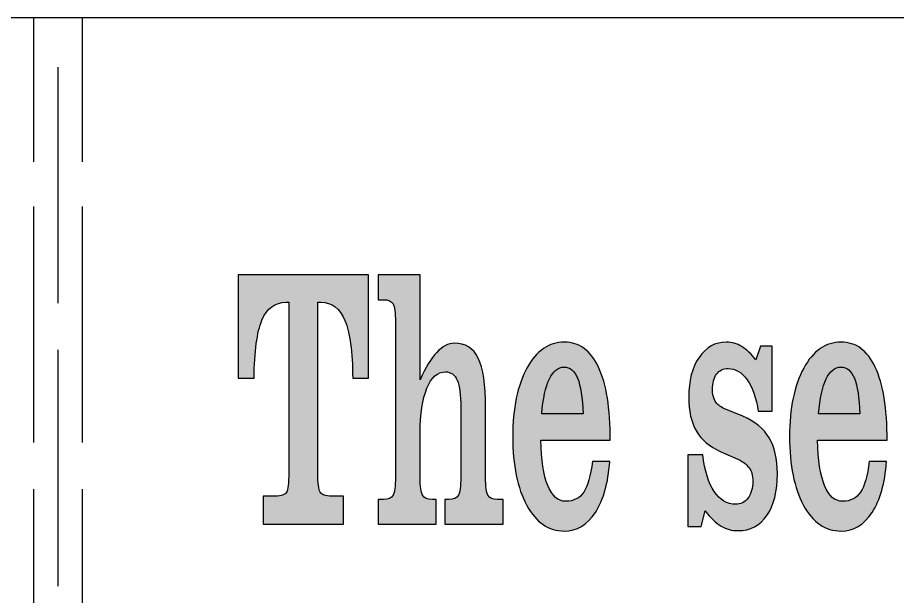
# Model space of a CAD drawing. Extents: x -236 to 261, y -182 to 182.
# Drawn here: x -34.3 to 40, y 132.7 to 181.6 of the extents above; entities that cross this region are included whole.
import ezdxf

# ---------------------------------------------------------------- set-up
doc = ezdxf.new("R2010")
doc.units = 0
doc.header["$MEASUREMENT"] = 0
doc.layers.add('CALQUE_PAR_D_FAUT', color=7, linetype='CONTINUOUS')

msp = doc.modelspace()

# ---------------------------------------------------------------- hatches: boundary and pattern name
at = {"layer": 'CALQUE_PAR_D_FAUT'}
h = msp.add_hatch(color=250, dxfattribs=at)
edge = h.paths.add_edge_path()
edge.add_spline(control_points=[(-11.4252, 157.5065), (-11.4252, 157.5065), (-11.6546, 157.5065), (-11.6546, 157.5065), (-12.5865, 157.5065), (-13.2658, 157.0039), (-13.6896, 155.9988), (-14.1135, 154.9884), (-14.3341, 153.3551), (-14.3515, 151.0989), (-14.3515, 151.0989), (-15.6928, 151.0989), (-15.6928, 151.0989), (-15.6928, 151.0989), (-15.6928, 159.8308), (-15.6928, 159.8308), (-15.6928, 159.8308), (-4.6843, 159.8308), (-4.6843, 159.8308), (-4.6843, 159.8308), (-4.6843, 151.0989), (-4.6843, 151.0989), (-4.6843, 151.0989), (-6.0255, 151.0989), (-6.0255, 151.0989), (-6.0371, 153.3289), (-6.2548, 154.9518), (-6.6816, 155.9726), (-7.1054, 156.9934), (-7.7847, 157.5065), (-8.7137, 157.5065), (-8.7137, 157.5065), (-8.9692, 157.5065), (-8.9692, 157.5065), (-8.9692, 157.5065), (-8.9692, 143.0894), (-8.9692, 143.0894), (-8.9692, 142.2413), (-8.9053, 141.7021), (-8.7776, 141.477), (-8.6498, 141.2519), (-8.3247, 141.1419), (-7.8051, 141.1419), (-7.8051, 141.1419), (-6.8093, 141.1419), (-6.8093, 141.1419), (-6.8093, 141.1419), (-6.8093, 138.7548), (-6.8093, 138.7548), (-6.8093, 138.7548), (-13.5851, 138.7548), (-13.5851, 138.7548), (-13.5851, 138.7548), (-13.5851, 141.1419), (-13.5851, 141.1419), (-13.5851, 141.1419), (-12.572, 141.1419), (-12.572, 141.1419), (-12.0581, 141.1419), (-11.7359, 141.2519), (-11.611, 141.4717), (-11.4862, 141.6916), (-11.4252, 142.2308), (-11.4252, 143.0894), (-11.4252, 143.0894), (-11.4252, 157.5065), (-11.4252, 157.5065)], knot_values=[0, 0, 0, 0, 0.0454545, 0.0454545, 0.0454545, 0.0909091, 0.0909091, 0.0909091, 0.1363636, 0.1363636, 0.1363636, 0.1818182, 0.1818182, 0.1818182, 0.2272727, 0.2272727, 0.2272727, 0.2727273, 0.2727273, 0.2727273, 0.3181818, 0.3181818, 0.3181818, 0.3636364, 0.3636364, 0.3636364, 0.4090909, 0.4090909, 0.4090909, 0.4545455, 0.4545455, 0.4545455, 0.5, 0.5, 0.5, 0.5454545, 0.5454545, 0.5454545, 0.5909091, 0.5909091, 0.5909091, 0.6363636, 0.6363636, 0.6363636, 0.6818182, 0.6818182, 0.6818182, 0.7272727, 0.7272727, 0.7272727, 0.7727273, 0.7727273, 0.7727273, 0.8181818, 0.8181818, 0.8181818, 0.8636364, 0.8636364, 0.8636364, 0.9090909, 0.9090909, 0.9090909, 0.9545455, 0.9545455, 0.9545455, 1, 1, 1, 1], degree=3, periodic=1)
h = msp.add_hatch(color=250, dxfattribs=at)
edge = h.paths.add_edge_path()
edge.add_spline(control_points=[(-2.4169, 155.8417), (-2.4169, 156.6374), (-2.4837, 157.1505), (-2.6201, 157.3808), (-2.7566, 157.6112), (-3.0266, 157.7263), (-3.4301, 157.7263), (-3.4301, 157.7263), (-3.8801, 157.7263), (-3.8801, 157.7263), (-3.8801, 157.7263), (-3.8801, 159.8308), (-3.8801, 159.8308), (-3.8801, 159.8308), (-0.3267, 159.8308), (-0.3267, 159.8308), (-0.3267, 159.8308), (-0.3267, 150.9732), (-0.3267, 150.9732), (0.1204, 151.9888), (0.5878, 152.7583), (1.0726, 153.2766), (1.5574, 153.7949), (2.051, 154.0514), (2.5503, 154.0514), (3.4909, 154.0514), (4.1673, 153.6326), (4.5795, 152.7897), (4.9888, 151.9522), (5.195, 150.5492), (5.195, 148.5808), (5.195, 148.5808), (5.195, 142.7438), (5.195, 142.7438), (5.195, 141.9481), (5.2617, 141.4351), (5.3982, 141.2048), (5.5346, 140.9744), (5.8047, 140.8593), (6.2081, 140.8593), (6.2081, 140.8593), (6.693, 140.8593), (6.693, 140.8593), (6.693, 140.8593), (6.693, 138.7548), (6.693, 138.7548), (6.693, 138.7548), (1.7461, 138.7548), (1.7461, 138.7548), (1.7461, 138.7548), (1.7461, 140.8593), (1.7461, 140.8593), (1.7461, 140.8593), (2.0974, 140.8593), (2.0974, 140.8593), (2.5009, 140.8593), (2.7709, 140.9744), (2.9044, 141.2048), (3.038, 141.4351), (3.1048, 141.9481), (3.1048, 142.7438), (3.1048, 142.7438), (3.1048, 148.5808), (3.1048, 148.5808), (3.1048, 149.6749), (3.0031, 150.4602), (2.8028, 150.9261), (2.5996, 151.3972), (2.2745, 151.6328), (1.8187, 151.6328), (1.1481, 151.6328), (0.6255, 151.1774), (0.2452, 150.2613), (-0.1351, 149.3451), (-0.3267, 148.0783), (-0.3267, 146.4554), (-0.3267, 146.4554), (-0.3267, 142.7438), (-0.3267, 142.7438), (-0.3267, 141.9481), (-0.2599, 141.4351), (-0.1235, 141.2048), (0.013, 140.9744), (0.283, 140.8593), (0.6836, 140.8593), (0.6836, 140.8593), (1.032, 140.8593), (1.032, 140.8593), (1.032, 140.8593), (1.032, 138.7548), (1.032, 138.7548), (1.032, 138.7548), (-3.8801, 138.7548), (-3.8801, 138.7548), (-3.8801, 138.7548), (-3.8801, 140.8593), (-3.8801, 140.8593), (-3.8801, 140.8593), (-3.4301, 140.8593), (-3.4301, 140.8593), (-3.0266, 140.8593), (-2.7566, 140.9744), (-2.6201, 141.2048), (-2.4837, 141.4351), (-2.4169, 141.9481), (-2.4169, 142.7438), (-2.4169, 142.7438), (-2.4169, 155.8417), (-2.4169, 155.8417)], knot_values=[0, 0, 0, 0, 0.0277778, 0.0277778, 0.0277778, 0.0555556, 0.0555556, 0.0555556, 0.0833333, 0.0833333, 0.0833333, 0.1111111, 0.1111111, 0.1111111, 0.1388889, 0.1388889, 0.1388889, 0.1666667, 0.1666667, 0.1666667, 0.1944444, 0.1944444, 0.1944444, 0.2222222, 0.2222222, 0.2222222, 0.25, 0.25, 0.25, 0.2777778, 0.2777778, 0.2777778, 0.3055556, 0.3055556, 0.3055556, 0.3333333, 0.3333333, 0.3333333, 0.3611111, 0.3611111, 0.3611111, 0.3888889, 0.3888889, 0.3888889, 0.4166667, 0.4166667, 0.4166667, 0.4444444, 0.4444444, 0.4444444, 0.4722222, 0.4722222, 0.4722222, 0.5, 0.5, 0.5, 0.5277778, 0.5277778, 0.5277778, 0.5555556, 0.5555556, 0.5555556, 0.5833333, 0.5833333, 0.5833333, 0.6111111, 0.6111111, 0.6111111, 0.6388889, 0.6388889, 0.6388889, 0.6666667, 0.6666667, 0.6666667, 0.6944444, 0.6944444, 0.6944444, 0.7222222, 0.7222222, 0.7222222, 0.75, 0.75, 0.75, 0.7777778, 0.7777778, 0.7777778, 0.8055556, 0.8055556, 0.8055556, 0.8333333, 0.8333333, 0.8333333, 0.8611111, 0.8611111, 0.8611111, 0.8888889, 0.8888889, 0.8888889, 0.9166667, 0.9166667, 0.9166667, 0.9444444, 0.9444444, 0.9444444, 0.9722222, 0.9722222, 0.9722222, 1, 1, 1, 1], degree=3, periodic=1)
h = msp.add_hatch(color=250, dxfattribs=at)
edge = h.paths.add_edge_path()
edge.add_spline(control_points=[(14.2179, 144.0631), (14.2179, 144.0631), (15.681, 144.0631), (15.681, 144.0631), (15.5562, 142.2413), (15.1526, 140.8069), (14.4704, 139.7599), (13.7852, 138.7129), (12.9114, 138.1894), (11.846, 138.1894), (10.5222, 138.1894), (9.4626, 138.9118), (8.6758, 140.3567), (7.8891, 141.8068), (7.4943, 143.7385), (7.4943, 146.1623), (7.4943, 148.5494), (7.892, 150.4811), (8.6903, 151.9469), (9.4858, 153.4127), (10.5396, 154.1456), (11.8489, 154.1456), (13.1117, 154.1456), (14.0756, 153.4389), (14.7375, 152.0202), (15.4023, 150.6068), (15.7332, 148.5494), (15.7332, 145.8534), (15.7332, 145.8534), (9.8632, 145.8534), (9.8632, 145.8534), (9.898, 144.1782), (10.0954, 142.9009), (10.4554, 142.0214), (10.8154, 141.1419), (11.3206, 140.7022), (11.9737, 140.7022), (12.6415, 140.7022), (13.1466, 140.9587), (13.492, 141.477), (13.8346, 141.9952), (14.0756, 142.8538), (14.2179, 144.0631)], knot_values=[0, 0, 0, 0, 0.0714286, 0.0714286, 0.0714286, 0.1428571, 0.1428571, 0.1428571, 0.2142857, 0.2142857, 0.2142857, 0.2857143, 0.2857143, 0.2857143, 0.3571429, 0.3571429, 0.3571429, 0.4285714, 0.4285714, 0.4285714, 0.5, 0.5, 0.5, 0.5714286, 0.5714286, 0.5714286, 0.6428571, 0.6428571, 0.6428571, 0.7142857, 0.7142857, 0.7142857, 0.7857143, 0.7857143, 0.7857143, 0.8571429, 0.8571429, 0.8571429, 0.9285714, 0.9285714, 0.9285714, 1, 1, 1, 1], degree=3, periodic=1)
h = msp.add_hatch(color=250, dxfattribs=at)
edge = h.paths.add_edge_path()
edge.add_spline(control_points=[(22.2681, 138.5716), (22.2681, 138.5716), (22.2681, 144.6284), (22.2681, 144.6284), (22.2681, 144.6284), (23.5397, 144.6284), (23.5397, 144.6284), (23.7052, 143.2778), (24.0245, 142.2413), (24.5035, 141.5241), (24.9825, 140.8069), (25.5864, 140.4509), (26.3093, 140.4509), (26.7534, 140.4509), (27.1076, 140.6289), (27.3718, 140.9797), (27.6389, 141.3356), (27.7724, 141.8068), (27.7724, 142.4036), (27.7724, 142.8747), (27.665, 143.2516), (27.4502, 143.5448), (27.2353, 143.838), (26.8551, 144.1049), (26.3121, 144.351), (26.3121, 144.351), (25.0203, 144.9059), (25.0203, 144.9059), (24.1174, 145.3037), (23.4468, 145.8796), (23.0114, 146.6282), (22.573, 147.3768), (22.3553, 148.3296), (22.3553, 149.4865), (22.3553, 150.8737), (22.6485, 151.9993), (23.232, 152.8578), (23.8155, 153.7163), (24.5877, 154.1456), (25.5458, 154.1456), (25.9986, 154.1456), (26.4283, 154.02), (26.8376, 153.7739), (27.247, 153.5226), (27.6418, 153.1457), (28.0279, 152.6379), (28.0279, 152.6379), (28.4111, 153.8001), (28.4111, 153.8001), (28.4111, 153.8001), (29.4097, 153.8001), (29.4097, 153.8001), (29.4097, 153.8001), (29.4097, 148.3034), (29.4097, 148.3034), (29.4097, 148.3034), (28.2253, 148.3034), (28.2253, 148.3034), (28.0482, 149.4394), (27.7376, 150.3293), (27.2905, 150.9627), (26.8434, 151.5962), (26.3063, 151.9155), (25.6851, 151.9155), (25.27, 151.9155), (24.9448, 151.7585), (24.7096, 151.4444), (24.4745, 151.1355), (24.3584, 150.701), (24.3584, 150.1461), (24.3584, 149.7482), (24.4367, 149.4184), (24.5964, 149.1567), (24.7532, 148.8949), (25, 148.6908), (25.3338, 148.5494), (25.3338, 148.5494), (26.916, 147.8898), (26.916, 147.8898), (27.9379, 147.4501), (28.6811, 146.8428), (29.1456, 146.068), (29.613, 145.288), (29.8452, 144.2777), (29.8452, 143.0318), (29.8452, 141.5398), (29.5491, 140.3672), (28.9598, 139.5086), (28.3704, 138.6501), (27.5576, 138.2208), (26.5183, 138.2208), (26.0015, 138.2208), (25.5254, 138.3517), (25.09, 138.6082), (24.6516, 138.87), (24.2016, 139.294), (23.7371, 139.8856), (23.7371, 139.8856), (23.4207, 138.5716), (23.4207, 138.5716), (23.4207, 138.5716), (22.2681, 138.5716), (22.2681, 138.5716)], knot_values=[0, 0, 0, 0, 0.0294118, 0.0294118, 0.0294118, 0.0588235, 0.0588235, 0.0588235, 0.0882353, 0.0882353, 0.0882353, 0.1176471, 0.1176471, 0.1176471, 0.1470588, 0.1470588, 0.1470588, 0.1764706, 0.1764706, 0.1764706, 0.2058824, 0.2058824, 0.2058824, 0.2352941, 0.2352941, 0.2352941, 0.2647059, 0.2647059, 0.2647059, 0.2941176, 0.2941176, 0.2941176, 0.3235294, 0.3235294, 0.3235294, 0.3529412, 0.3529412, 0.3529412, 0.3823529, 0.3823529, 0.3823529, 0.4117647, 0.4117647, 0.4117647, 0.4411765, 0.4411765, 0.4411765, 0.4705882, 0.4705882, 0.4705882, 0.5, 0.5, 0.5, 0.5294118, 0.5294118, 0.5294118, 0.5588235, 0.5588235, 0.5588235, 0.5882353, 0.5882353, 0.5882353, 0.6176471, 0.6176471, 0.6176471, 0.6470588, 0.6470588, 0.6470588, 0.6764706, 0.6764706, 0.6764706, 0.7058824, 0.7058824, 0.7058824, 0.7352941, 0.7352941, 0.7352941, 0.7647059, 0.7647059, 0.7647059, 0.7941176, 0.7941176, 0.7941176, 0.8235294, 0.8235294, 0.8235294, 0.8529412, 0.8529412, 0.8529412, 0.8823529, 0.8823529, 0.8823529, 0.9117647, 0.9117647, 0.9117647, 0.9411765, 0.9411765, 0.9411765, 0.9705882, 0.9705882, 0.9705882, 1, 1, 1, 1], degree=3, periodic=1)
h = msp.add_hatch(color=250, dxfattribs=at)
edge = h.paths.add_edge_path()
edge.add_spline(control_points=[(37.5965, 144.0631), (37.5965, 144.0631), (39.0597, 144.0631), (39.0597, 144.0631), (38.9348, 142.2413), (38.5313, 140.8069), (37.8491, 139.7599), (37.1639, 138.7129), (36.2901, 138.1894), (35.2247, 138.1894), (33.9008, 138.1894), (32.8412, 138.9118), (32.0545, 140.3567), (31.2677, 141.8068), (30.8729, 143.7385), (30.8729, 146.1623), (30.8729, 148.5494), (31.2707, 150.4811), (32.069, 151.9469), (32.8645, 153.4127), (33.9183, 154.1456), (35.2276, 154.1456), (36.4904, 154.1456), (37.4542, 153.4389), (38.1161, 152.0202), (38.7809, 150.6068), (39.1119, 148.5494), (39.1119, 145.8534), (39.1119, 145.8534), (33.2419, 145.8534), (33.2419, 145.8534), (33.2767, 144.1782), (33.4741, 142.9009), (33.8341, 142.0214), (34.1941, 141.1419), (34.6992, 140.7022), (35.3524, 140.7022), (36.0201, 140.7022), (36.5253, 140.9587), (36.8707, 141.477), (37.2133, 141.9952), (37.4542, 142.8538), (37.5965, 144.0631)], knot_values=[0, 0, 0, 0, 0.0714286, 0.0714286, 0.0714286, 0.1428571, 0.1428571, 0.1428571, 0.2142857, 0.2142857, 0.2142857, 0.2857143, 0.2857143, 0.2857143, 0.3571429, 0.3571429, 0.3571429, 0.4285714, 0.4285714, 0.4285714, 0.5, 0.5, 0.5, 0.5714286, 0.5714286, 0.5714286, 0.6428571, 0.6428571, 0.6428571, 0.7142857, 0.7142857, 0.7142857, 0.7857143, 0.7857143, 0.7857143, 0.8571429, 0.8571429, 0.8571429, 0.9285714, 0.9285714, 0.9285714, 1, 1, 1, 1], degree=3, periodic=1)
h = msp.add_hatch(color=250, dxfattribs=at)
edge = h.paths.add_edge_path()
edge.add_spline(control_points=[(13.434, 148.0835), (13.3817, 149.4551), (13.2279, 150.455), (12.9695, 151.0884), (12.7111, 151.7218), (12.3308, 152.0411), (11.8315, 152.0411), (11.3206, 152.0411), (10.9054, 151.7061), (10.5832, 151.036), (10.2638, 150.366), (10.0519, 149.3818), (9.9474, 148.0835), (9.9474, 148.0835), (13.434, 148.0835), (13.434, 148.0835)], knot_values=[0, 0, 0, 0, 0.2, 0.2, 0.2, 0.4, 0.4, 0.4, 0.6, 0.6, 0.6, 0.8, 0.8, 0.8, 1, 1, 1, 1], degree=3, periodic=1)
h = msp.add_hatch(color=250, dxfattribs=at)
edge = h.paths.add_edge_path()
edge.add_spline(control_points=[(36.8126, 148.0835), (36.7604, 149.4551), (36.6065, 150.455), (36.3482, 151.0884), (36.0898, 151.7218), (35.7095, 152.0411), (35.2101, 152.0411), (34.6992, 152.0411), (34.2841, 151.7061), (33.9618, 151.036), (33.6425, 150.366), (33.4306, 149.3818), (33.326, 148.0835), (33.326, 148.0835), (36.8126, 148.0835), (36.8126, 148.0835)], knot_values=[0, 0, 0, 0, 0.2, 0.2, 0.2, 0.4, 0.4, 0.4, 0.6, 0.6, 0.6, 0.8, 0.8, 0.8, 1, 1, 1, 1], degree=3, periodic=1)

# ---------------------------------------------------------------- linework, layer by layer
at = {"layer": 'CALQUE_PAR_D_FAUT', "color": 1}
msp.add_open_spline([(-230.5187, 181.5562), (-231.8457, 181.5553), (-233.1179, 181.0274), (-234.0556, 180.0885), (-234.9933, 179.1497), (-235.5196, 177.8831), (-235.5187, 176.5562), (-235.5187, 176.5562), (-235.5187, -8.4438), (-235.5187, -8.4438), (-235.5179, -9.7708), (-234.99, -11.043), (-234.0511, -11.9807), (-233.1123, -12.9184), (-231.8457, -13.4447), (-230.5187, -13.4438), (-230.5187, -13.4438), (115.1243, -13.4438), (115.1243, -13.4438), (116.4513, -13.443), (117.7235, -12.9151), (118.6612, -11.9762), (119.5989, -11.0373), (120.1252, -9.7708), (120.1243, -8.4438), (120.1243, -8.4438), (120.1243, 88.0484), (120.1243, 88.0484), (120.1243, 88.0484), (120.1243, 96.0484), (120.1243, 96.0484), (120.1243, 96.0484), (120.1243, 176.5562), (120.1243, 176.5562), (120.1235, 177.8831), (119.5956, 179.1553), (118.6567, 180.093), (117.7179, 181.0307), (116.4513, 181.557), (115.1243, 181.5562), (115.1243, 181.5562), (-230.5187, 181.5562), (-230.5187, 181.5562), (-230.5187, 181.5562), (-230.5187, 181.5562), (-230.5187, 181.5562)], degree=3, knots=[0, 0, 0, 0, 0.0666667, 0.0666667, 0.0666667, 0.1333333, 0.1333333, 0.1333333, 0.2, 0.2, 0.2, 0.2666667, 0.2666667, 0.2666667, 0.3333333, 0.3333333, 0.3333333, 0.4, 0.4, 0.4, 0.4666667, 0.4666667, 0.4666667, 0.5333333, 0.5333333, 0.5333333, 0.6, 0.6, 0.6, 0.6666667, 0.6666667, 0.6666667, 0.7333333, 0.7333333, 0.7333333, 0.8, 0.8, 0.8, 0.8666667, 0.8666667, 0.8666667, 0.9333333, 0.9333333, 0.9333333, 1, 1, 1, 1], dxfattribs=at)
for points in [[(-32.993, 181.5562), (-32.993, 181.5562), (-32.993, 169.3682), (-32.993, 169.3682)], [(-28.8757, 181.5562), (-28.8757, 181.5562), (-28.8757, 169.3682), (-28.8757, 169.3682)], [(-30.9343, 177.3828), (-30.9343, 177.3828), (-30.9343, 157.4258), (-30.9343, 157.4258)], [(-32.993, 165.6137), (-32.993, 165.6137), (-32.993, 145.6566), (-32.993, 145.6566)], [(-28.8757, 165.6137), (-28.8757, 165.6137), (-28.8757, 145.6566), (-28.8757, 145.6566)], [(-30.9343, 153.4979), (-30.9343, 153.4979), (-30.9343, 133.5409), (-30.9343, 133.5409)], [(-32.993, 141.7287), (-32.993, 141.7287), (-32.993, 121.7717), (-32.993, 121.7717)], [(-28.8757, 141.7287), (-28.8757, 141.7287), (-28.8757, 121.7717), (-28.8757, 121.7717)]]:
    msp.add_open_spline(points, degree=3, dxfattribs=at)
at = {"layer": 'CALQUE_PAR_D_FAUT', "color": 250}
for points, knots in [([(-11.4252, 157.5065), (-11.4252, 157.5065), (-11.6546, 157.5065), (-11.6546, 157.5065), (-12.5865, 157.5065), (-13.2658, 157.0039), (-13.6896, 155.9988), (-14.1135, 154.9884), (-14.3341, 153.3551), (-14.3515, 151.0989), (-14.3515, 151.0989), (-15.6928, 151.0989), (-15.6928, 151.0989), (-15.6928, 151.0989), (-15.6928, 159.8308), (-15.6928, 159.8308), (-15.6928, 159.8308), (-4.6843, 159.8308), (-4.6843, 159.8308), (-4.6843, 159.8308), (-4.6843, 151.0989), (-4.6843, 151.0989), (-4.6843, 151.0989), (-6.0255, 151.0989), (-6.0255, 151.0989), (-6.0371, 153.3289), (-6.2548, 154.9518), (-6.6816, 155.9726), (-7.1054, 156.9934), (-7.7847, 157.5065), (-8.7137, 157.5065), (-8.7137, 157.5065), (-8.9692, 157.5065), (-8.9692, 157.5065), (-8.9692, 157.5065), (-8.9692, 143.0894), (-8.9692, 143.0894), (-8.9692, 142.2413), (-8.9053, 141.7021), (-8.7776, 141.477), (-8.6498, 141.2519), (-8.3247, 141.1419), (-7.8051, 141.1419), (-7.8051, 141.1419), (-6.8093, 141.1419), (-6.8093, 141.1419), (-6.8093, 141.1419), (-6.8093, 138.7548), (-6.8093, 138.7548), (-6.8093, 138.7548), (-13.5851, 138.7548), (-13.5851, 138.7548), (-13.5851, 138.7548), (-13.5851, 141.1419), (-13.5851, 141.1419), (-13.5851, 141.1419), (-12.572, 141.1419), (-12.572, 141.1419), (-12.0581, 141.1419), (-11.7359, 141.2519), (-11.611, 141.4717), (-11.4862, 141.6916), (-11.4252, 142.2308), (-11.4252, 143.0894), (-11.4252, 143.0894), (-11.4252, 157.5065), (-11.4252, 157.5065)], [0, 0, 0, 0, 0.0454545, 0.0454545, 0.0454545, 0.0909091, 0.0909091, 0.0909091, 0.1363636, 0.1363636, 0.1363636, 0.1818182, 0.1818182, 0.1818182, 0.2272727, 0.2272727, 0.2272727, 0.2727273, 0.2727273, 0.2727273, 0.3181818, 0.3181818, 0.3181818, 0.3636364, 0.3636364, 0.3636364, 0.4090909, 0.4090909, 0.4090909, 0.4545455, 0.4545455, 0.4545455, 0.5, 0.5, 0.5, 0.5454545, 0.5454545, 0.5454545, 0.5909091, 0.5909091, 0.5909091, 0.6363636, 0.6363636, 0.6363636, 0.6818182, 0.6818182, 0.6818182, 0.7272727, 0.7272727, 0.7272727, 0.7727273, 0.7727273, 0.7727273, 0.8181818, 0.8181818, 0.8181818, 0.8636364, 0.8636364, 0.8636364, 0.9090909, 0.9090909, 0.9090909, 0.9545455, 0.9545455, 0.9545455, 1, 1, 1, 1]), ([(-2.4169, 155.8417), (-2.4169, 156.6374), (-2.4837, 157.1505), (-2.6201, 157.3808), (-2.7566, 157.6112), (-3.0266, 157.7263), (-3.4301, 157.7263), (-3.4301, 157.7263), (-3.8801, 157.7263), (-3.8801, 157.7263), (-3.8801, 157.7263), (-3.8801, 159.8308), (-3.8801, 159.8308), (-3.8801, 159.8308), (-0.3267, 159.8308), (-0.3267, 159.8308), (-0.3267, 159.8308), (-0.3267, 150.9732), (-0.3267, 150.9732), (0.1204, 151.9888), (0.5878, 152.7583), (1.0726, 153.2766), (1.5574, 153.7949), (2.051, 154.0514), (2.5503, 154.0514), (3.4909, 154.0514), (4.1673, 153.6326), (4.5795, 152.7897), (4.9888, 151.9522), (5.195, 150.5492), (5.195, 148.5808), (5.195, 148.5808), (5.195, 142.7438), (5.195, 142.7438), (5.195, 141.9481), (5.2617, 141.4351), (5.3982, 141.2048), (5.5346, 140.9744), (5.8047, 140.8593), (6.2081, 140.8593), (6.2081, 140.8593), (6.693, 140.8593), (6.693, 140.8593), (6.693, 140.8593), (6.693, 138.7548), (6.693, 138.7548), (6.693, 138.7548), (1.7461, 138.7548), (1.7461, 138.7548), (1.7461, 138.7548), (1.7461, 140.8593), (1.7461, 140.8593), (1.7461, 140.8593), (2.0974, 140.8593), (2.0974, 140.8593), (2.5009, 140.8593), (2.7709, 140.9744), (2.9044, 141.2048), (3.038, 141.4351), (3.1048, 141.9481), (3.1048, 142.7438), (3.1048, 142.7438), (3.1048, 148.5808), (3.1048, 148.5808), (3.1048, 149.6749), (3.0031, 150.4602), (2.8028, 150.9261), (2.5996, 151.3972), (2.2745, 151.6328), (1.8187, 151.6328), (1.1481, 151.6328), (0.6255, 151.1774), (0.2452, 150.2613), (-0.1351, 149.3451), (-0.3267, 148.0783), (-0.3267, 146.4554), (-0.3267, 146.4554), (-0.3267, 142.7438), (-0.3267, 142.7438), (-0.3267, 141.9481), (-0.2599, 141.4351), (-0.1235, 141.2048), (0.013, 140.9744), (0.283, 140.8593), (0.6836, 140.8593), (0.6836, 140.8593), (1.032, 140.8593), (1.032, 140.8593), (1.032, 140.8593), (1.032, 138.7548), (1.032, 138.7548), (1.032, 138.7548), (-3.8801, 138.7548), (-3.8801, 138.7548), (-3.8801, 138.7548), (-3.8801, 140.8593), (-3.8801, 140.8593), (-3.8801, 140.8593), (-3.4301, 140.8593), (-3.4301, 140.8593), (-3.0266, 140.8593), (-2.7566, 140.9744), (-2.6201, 141.2048), (-2.4837, 141.4351), (-2.4169, 141.9481), (-2.4169, 142.7438), (-2.4169, 142.7438), (-2.4169, 155.8417), (-2.4169, 155.8417)], [0, 0, 0, 0, 0.0277778, 0.0277778, 0.0277778, 0.0555556, 0.0555556, 0.0555556, 0.0833333, 0.0833333, 0.0833333, 0.1111111, 0.1111111, 0.1111111, 0.1388889, 0.1388889, 0.1388889, 0.1666667, 0.1666667, 0.1666667, 0.1944444, 0.1944444, 0.1944444, 0.2222222, 0.2222222, 0.2222222, 0.25, 0.25, 0.25, 0.2777778, 0.2777778, 0.2777778, 0.3055556, 0.3055556, 0.3055556, 0.3333333, 0.3333333, 0.3333333, 0.3611111, 0.3611111, 0.3611111, 0.3888889, 0.3888889, 0.3888889, 0.4166667, 0.4166667, 0.4166667, 0.4444444, 0.4444444, 0.4444444, 0.4722222, 0.4722222, 0.4722222, 0.5, 0.5, 0.5, 0.5277778, 0.5277778, 0.5277778, 0.5555556, 0.5555556, 0.5555556, 0.5833333, 0.5833333, 0.5833333, 0.6111111, 0.6111111, 0.6111111, 0.6388889, 0.6388889, 0.6388889, 0.6666667, 0.6666667, 0.6666667, 0.6944444, 0.6944444, 0.6944444, 0.7222222, 0.7222222, 0.7222222, 0.75, 0.75, 0.75, 0.7777778, 0.7777778, 0.7777778, 0.8055556, 0.8055556, 0.8055556, 0.8333333, 0.8333333, 0.8333333, 0.8611111, 0.8611111, 0.8611111, 0.8888889, 0.8888889, 0.8888889, 0.9166667, 0.9166667, 0.9166667, 0.9444444, 0.9444444, 0.9444444, 0.9722222, 0.9722222, 0.9722222, 1, 1, 1, 1]), ([(14.2179, 144.0631), (14.2179, 144.0631), (15.681, 144.0631), (15.681, 144.0631), (15.5562, 142.2413), (15.1526, 140.8069), (14.4704, 139.7599), (13.7852, 138.7129), (12.9114, 138.1894), (11.846, 138.1894), (10.5222, 138.1894), (9.4626, 138.9118), (8.6758, 140.3567), (7.8891, 141.8068), (7.4943, 143.7385), (7.4943, 146.1623), (7.4943, 148.5494), (7.892, 150.4811), (8.6903, 151.9469), (9.4858, 153.4127), (10.5396, 154.1456), (11.8489, 154.1456), (13.1117, 154.1456), (14.0756, 153.4389), (14.7375, 152.0202), (15.4023, 150.6068), (15.7332, 148.5494), (15.7332, 145.8534), (15.7332, 145.8534), (9.8632, 145.8534), (9.8632, 145.8534), (9.898, 144.1782), (10.0954, 142.9009), (10.4554, 142.0214), (10.8154, 141.1419), (11.3206, 140.7022), (11.9737, 140.7022), (12.6415, 140.7022), (13.1466, 140.9587), (13.492, 141.477), (13.8346, 141.9952), (14.0756, 142.8538), (14.2179, 144.0631)], [0, 0, 0, 0, 0.0714286, 0.0714286, 0.0714286, 0.1428571, 0.1428571, 0.1428571, 0.2142857, 0.2142857, 0.2142857, 0.2857143, 0.2857143, 0.2857143, 0.3571429, 0.3571429, 0.3571429, 0.4285714, 0.4285714, 0.4285714, 0.5, 0.5, 0.5, 0.5714286, 0.5714286, 0.5714286, 0.6428571, 0.6428571, 0.6428571, 0.7142857, 0.7142857, 0.7142857, 0.7857143, 0.7857143, 0.7857143, 0.8571429, 0.8571429, 0.8571429, 0.9285714, 0.9285714, 0.9285714, 1, 1, 1, 1]), ([(22.2681, 138.5716), (22.2681, 138.5716), (22.2681, 144.6284), (22.2681, 144.6284), (22.2681, 144.6284), (23.5397, 144.6284), (23.5397, 144.6284), (23.7052, 143.2778), (24.0245, 142.2413), (24.5035, 141.5241), (24.9825, 140.8069), (25.5864, 140.4509), (26.3093, 140.4509), (26.7534, 140.4509), (27.1076, 140.6289), (27.3718, 140.9797), (27.6389, 141.3356), (27.7724, 141.8068), (27.7724, 142.4036), (27.7724, 142.8747), (27.665, 143.2516), (27.4502, 143.5448), (27.2353, 143.838), (26.8551, 144.1049), (26.3121, 144.351), (26.3121, 144.351), (25.0203, 144.9059), (25.0203, 144.9059), (24.1174, 145.3037), (23.4468, 145.8796), (23.0114, 146.6282), (22.573, 147.3768), (22.3553, 148.3296), (22.3553, 149.4865), (22.3553, 150.8737), (22.6485, 151.9993), (23.232, 152.8578), (23.8155, 153.7163), (24.5877, 154.1456), (25.5458, 154.1456), (25.9986, 154.1456), (26.4283, 154.02), (26.8376, 153.7739), (27.247, 153.5226), (27.6418, 153.1457), (28.0279, 152.6379), (28.0279, 152.6379), (28.4111, 153.8001), (28.4111, 153.8001), (28.4111, 153.8001), (29.4097, 153.8001), (29.4097, 153.8001), (29.4097, 153.8001), (29.4097, 148.3034), (29.4097, 148.3034), (29.4097, 148.3034), (28.2253, 148.3034), (28.2253, 148.3034), (28.0482, 149.4394), (27.7376, 150.3293), (27.2905, 150.9627), (26.8434, 151.5962), (26.3063, 151.9155), (25.6851, 151.9155), (25.27, 151.9155), (24.9448, 151.7585), (24.7096, 151.4444), (24.4745, 151.1355), (24.3584, 150.701), (24.3584, 150.1461), (24.3584, 149.7482), (24.4367, 149.4184), (24.5964, 149.1567), (24.7532, 148.8949), (25, 148.6908), (25.3338, 148.5494), (25.3338, 148.5494), (26.916, 147.8898), (26.916, 147.8898), (27.9379, 147.4501), (28.6811, 146.8428), (29.1456, 146.068), (29.613, 145.288), (29.8452, 144.2777), (29.8452, 143.0318), (29.8452, 141.5398), (29.5491, 140.3672), (28.9598, 139.5086), (28.3704, 138.6501), (27.5576, 138.2208), (26.5183, 138.2208), (26.0015, 138.2208), (25.5254, 138.3517), (25.09, 138.6082), (24.6516, 138.87), (24.2016, 139.294), (23.7371, 139.8856), (23.7371, 139.8856), (23.4207, 138.5716), (23.4207, 138.5716), (23.4207, 138.5716), (22.2681, 138.5716), (22.2681, 138.5716)], [0, 0, 0, 0, 0.0294118, 0.0294118, 0.0294118, 0.0588235, 0.0588235, 0.0588235, 0.0882353, 0.0882353, 0.0882353, 0.1176471, 0.1176471, 0.1176471, 0.1470588, 0.1470588, 0.1470588, 0.1764706, 0.1764706, 0.1764706, 0.2058824, 0.2058824, 0.2058824, 0.2352941, 0.2352941, 0.2352941, 0.2647059, 0.2647059, 0.2647059, 0.2941176, 0.2941176, 0.2941176, 0.3235294, 0.3235294, 0.3235294, 0.3529412, 0.3529412, 0.3529412, 0.3823529, 0.3823529, 0.3823529, 0.4117647, 0.4117647, 0.4117647, 0.4411765, 0.4411765, 0.4411765, 0.4705882, 0.4705882, 0.4705882, 0.5, 0.5, 0.5, 0.5294118, 0.5294118, 0.5294118, 0.5588235, 0.5588235, 0.5588235, 0.5882353, 0.5882353, 0.5882353, 0.6176471, 0.6176471, 0.6176471, 0.6470588, 0.6470588, 0.6470588, 0.6764706, 0.6764706, 0.6764706, 0.7058824, 0.7058824, 0.7058824, 0.7352941, 0.7352941, 0.7352941, 0.7647059, 0.7647059, 0.7647059, 0.7941176, 0.7941176, 0.7941176, 0.8235294, 0.8235294, 0.8235294, 0.8529412, 0.8529412, 0.8529412, 0.8823529, 0.8823529, 0.8823529, 0.9117647, 0.9117647, 0.9117647, 0.9411765, 0.9411765, 0.9411765, 0.9705882, 0.9705882, 0.9705882, 1, 1, 1, 1]), ([(37.5965, 144.0631), (37.5965, 144.0631), (39.0597, 144.0631), (39.0597, 144.0631), (38.9348, 142.2413), (38.5313, 140.8069), (37.8491, 139.7599), (37.1639, 138.7129), (36.2901, 138.1894), (35.2247, 138.1894), (33.9008, 138.1894), (32.8412, 138.9118), (32.0545, 140.3567), (31.2677, 141.8068), (30.8729, 143.7385), (30.8729, 146.1623), (30.8729, 148.5494), (31.2707, 150.4811), (32.069, 151.9469), (32.8645, 153.4127), (33.9183, 154.1456), (35.2276, 154.1456), (36.4904, 154.1456), (37.4542, 153.4389), (38.1161, 152.0202), (38.7809, 150.6068), (39.1119, 148.5494), (39.1119, 145.8534), (39.1119, 145.8534), (33.2419, 145.8534), (33.2419, 145.8534), (33.2767, 144.1782), (33.4741, 142.9009), (33.8341, 142.0214), (34.1941, 141.1419), (34.6992, 140.7022), (35.3524, 140.7022), (36.0201, 140.7022), (36.5253, 140.9587), (36.8707, 141.477), (37.2133, 141.9952), (37.4542, 142.8538), (37.5965, 144.0631)], [0, 0, 0, 0, 0.0714286, 0.0714286, 0.0714286, 0.1428571, 0.1428571, 0.1428571, 0.2142857, 0.2142857, 0.2142857, 0.2857143, 0.2857143, 0.2857143, 0.3571429, 0.3571429, 0.3571429, 0.4285714, 0.4285714, 0.4285714, 0.5, 0.5, 0.5, 0.5714286, 0.5714286, 0.5714286, 0.6428571, 0.6428571, 0.6428571, 0.7142857, 0.7142857, 0.7142857, 0.7857143, 0.7857143, 0.7857143, 0.8571429, 0.8571429, 0.8571429, 0.9285714, 0.9285714, 0.9285714, 1, 1, 1, 1]), ([(13.434, 148.0835), (13.3817, 149.4551), (13.2279, 150.455), (12.9695, 151.0884), (12.7111, 151.7218), (12.3308, 152.0411), (11.8315, 152.0411), (11.3206, 152.0411), (10.9054, 151.7061), (10.5832, 151.036), (10.2638, 150.366), (10.0519, 149.3818), (9.9474, 148.0835), (9.9474, 148.0835), (13.434, 148.0835), (13.434, 148.0835)], [0, 0, 0, 0, 0.2, 0.2, 0.2, 0.4, 0.4, 0.4, 0.6, 0.6, 0.6, 0.8, 0.8, 0.8, 1, 1, 1, 1]), ([(36.8126, 148.0835), (36.7604, 149.4551), (36.6065, 150.455), (36.3482, 151.0884), (36.0898, 151.7218), (35.7095, 152.0411), (35.2101, 152.0411), (34.6992, 152.0411), (34.2841, 151.7061), (33.9618, 151.036), (33.6425, 150.366), (33.4306, 149.3818), (33.326, 148.0835), (33.326, 148.0835), (36.8126, 148.0835), (36.8126, 148.0835)], [0, 0, 0, 0, 0.2, 0.2, 0.2, 0.4, 0.4, 0.4, 0.6, 0.6, 0.6, 0.8, 0.8, 0.8, 1, 1, 1, 1])]:
    msp.add_open_spline(points, degree=3, knots=knots, dxfattribs=at)

doc.saveas('drawing.dxf')
